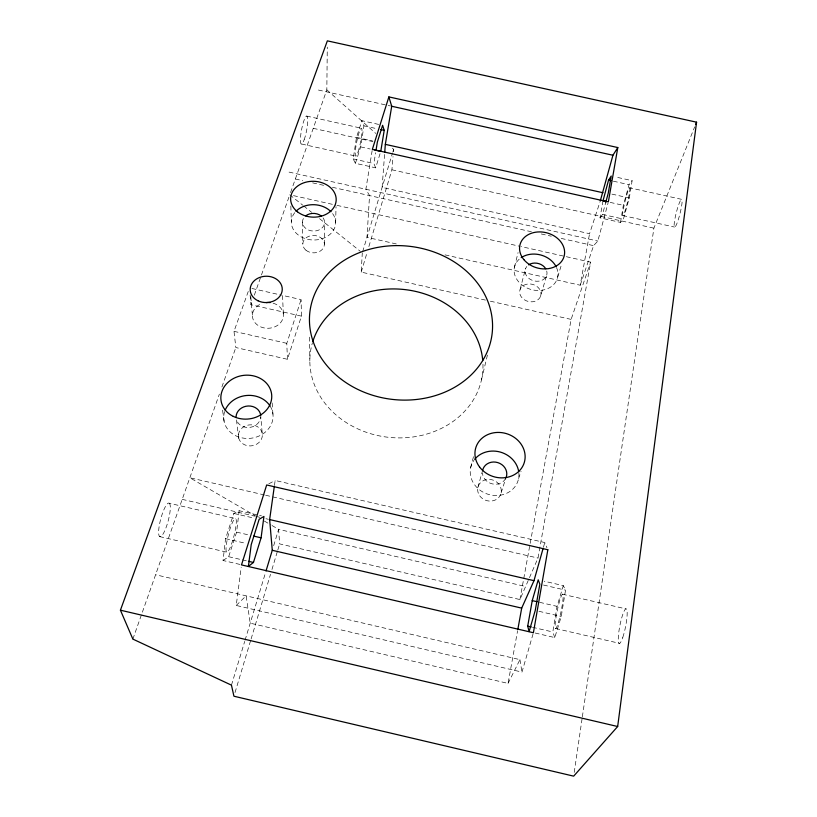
<?xml version="1.0" encoding="UTF-8"?>
<svg xmlns="http://www.w3.org/2000/svg" width="817" height="817" viewBox="0 0 817 817"><rect width="100%" height="100%" fill="white"/><g stroke="black" fill="none" stroke-linecap="round" stroke-linejoin="round"><path stroke-width="0.61" stroke-dasharray="4.08 3.06" d="M324.4 244.222L324.615 222.306M290.566 192.536L326.831 89.839L327.28 47.131M335.664 222.428L336.022 206.64M485.421 300.094L361.206 272.112L362.288 252.902M384.572 154.484L382.121 187.379L589.557 233.693L599.831 202.381M368.886 246.54L391.915 169.793L393.028 156.547M393.437 151.737L393.641 149.327L390.812 146.815M239.943 564.435L223.051 560.503L225.574 538.648L233.795 513.433L239.187 510.717L261.481 515.864M223.051 560.503L228.678 556.714L236.593 532.133L239.187 510.717M533.052 633.931L521.971 672.095L236.225 605.448L241.178 567.376M274.451 485.512L275.155 480.467L544.765 542.549L546.961 547.696M574.228 772.361L582.174 718.072M582.358 716.805L653.896 228.168L694.675 126.89M380.038 153.719L375.667 167.842L355.385 163.318L353.21 158.906L356.498 137.358L361.931 120.712L378.955 124.48M355.385 163.318L360.675 146.897L363.933 125.828L361.931 120.712M372.143 150.624L365.873 189.248L369.539 195.58L366.996 237.359L396.745 244.038M375.667 167.842L373.88 163.512L375.626 152.748M535.206 633.032L554.784 637.577L561.248 616.478L565.527 590.14L563.301 585.626L544.183 581.214M603.017 200.808L600.005 217.833L620.512 222.408L623.412 219.099L629.304 197.99L632.123 180.659L614.915 176.84M554.784 637.577L552.813 631.98L557.041 606.357L563.301 585.626M620.512 222.408L623.33 205.322L629.059 184.683L632.123 180.659M272.041 525.535L278.617 529.355L279.639 543.887L519.918 599.555L538.005 558.072L590.64 262.145L521.021 246.56M236.225 605.448L246.121 595.848L250.216 623.177L508.051 683.4L517.6 630.704M445.091 254.884L580.223 285.215L589.557 233.693M519.918 599.555L571.124 319.396L590.64 262.145M481.458 379.905L487.545 354.598M514.434 267.261L518.06 252.596M470.674 467.579L473.819 455.375M520.133 289.341L525.586 268.527M600.005 217.833L602.517 214.442L605.673 202.698M580.223 285.215L593.581 245.651L597.83 241.066L608.032 203.106M477.853 487.504L482.643 470.326M543.417 547.319L544.765 542.549M540.537 296.357A10.805 8.824 14.6 0 0 527.935 283.999A10.805 8.824 14.6 0 0 522.492 298.307A10.805 8.824 14.6 0 0 540.537 296.357L546.553 275.697M235.02 692.561L250.748 640.16M251.115 638.935L270.498 574.351M271.959 569.48L277.443 551.199M277.811 549.984L279.639 543.887M361.206 272.112L367.058 252.627M231.456 685.157L244.702 641.406M245.069 640.191L265.658 572.155M273.685 545.644L278.617 529.355L525.617 586.504M362.646 251.707L392.558 152.891M392.916 151.707L393.641 149.327M557.715 276.973L561.402 264.882M501.117 492.845L505.866 478.078M248.256 291.455L234.009 331.345L235.827 347.542L287.441 359.286L301.442 316.148L301.105 299.604L282.682 295.427M287.441 359.286L286.787 343.334L301.105 299.604M518.581 478.558L521.062 471.358M132.865 639.098L219.375 394.131M221.907 386.962L235.827 347.542M301.442 316.148L250.952 304.71L252.637 299.931M254.332 295.151L288.922 197.183M508.051 683.4L519.939 659.646L155.587 574.749M268.793 483.838L275.155 480.467M318.456 90.044L390.475 105.985M363.933 125.828L377.056 128.749M613.383 181.2L629.059 184.683M306.63 116.075L361.308 128.208M629.764 187.818A14.338 1.287 -76.3 0 1 625.444 209.663A14.338 1.287 -76.3 0 1 623.647 207.62A14.338 1.287 -76.3 0 1 629.764 187.818L681.756 199.368A14.359 1.91 -75.8 0 1 677.732 221.305A14.359 1.91 -75.8 0 1 674.893 219.017A14.359 1.91 -75.8 0 1 681.756 199.368M356.498 137.358L372.46 140.902M611.933 194.129L629.304 197.99M313.238 128.33L372.899 141.596M360.675 146.897L370.132 149M610.187 202.402L623.33 205.322M301.616 144.027L355.957 156.129M622.789 215.545L674.454 227.055M353.21 158.906L373.88 163.512M602.517 214.442L623.412 219.099M391.915 169.793L653.896 228.168M289.075 172.101L597.83 241.066M295.345 179.005L302.76 180.659M312.656 182.875L323.787 185.357M332.437 187.297L531.346 231.742M541.303 233.968L551.261 236.195M561.218 238.421L593.581 245.651M293.497 195.631L335.767 205.087M337.012 205.373L519.775 246.285M490.384 301.207L571.124 319.396M251.963 288.483L281.457 295.151M234.009 331.345L286.787 343.334M264.442 494.969L189.84 477.761L255.598 515.976M265.688 495.255L538.005 558.072M182.211 499.361L254.863 516.16M256.099 516.446L259.786 517.294M265.944 518.724L268.405 519.295M233.795 513.433L254.312 518.172M543.509 585.043L565.527 590.14M169.364 503.272A17.423 3.84 -75 0 1 164.799 530.652A17.423 3.84 -75 0 1 159.264 525.76A17.423 3.84 -75 0 1 169.364 503.272L235.786 518.642A17.453 2.87 -75.6 0 1 230.813 545.97A17.453 2.87 -75.6 0 1 226.881 541.446A17.453 2.87 -75.6 0 1 235.786 518.642M562.443 594.204L625.802 608.859M236.593 532.133L248.838 534.972M539.68 602.333L557.041 606.357M225.574 538.648L246.325 543.468M538.965 611.31L561.248 616.478M159.672 536.595L226.595 552.129M555.723 628.528L619.562 643.347M228.678 556.714L241.066 559.584M242.302 559.87L247.255 561.024M532.49 627.262L552.813 631.98M264.361 521.072L270.938 524.892M289.769 194.793L302.688 205.138M303.679 205.935L311.624 212.308M319.57 218.67L360.297 251.309M326.831 89.839L375.759 133.406M519.939 659.646L521.971 672.095M222.561 410.134L224.318 422.44M238.717 438.157L236.409 419.56A12.367 10.744 -6.5 0 0 249.736 427.414A12.367 10.744 -6.5 0 0 260.776 416.619L262.369 435.236A12.01 10.529 -7.1 0 1 244.191 444.591A12.01 10.529 -7.1 0 1 244.579 426.311A12.01 10.529 -7.1 0 1 262.369 435.236M250.809 296.673L252.402 315.26M250.125 295.121L250.952 304.71M272.173 402.975L273.082 416.537M282.529 295.57L283.407 315.342M290.852 206.078L291.322 221.948M302.443 222.071L302.811 244.017M309.612 337.155L309.837 360.838M546.747 271.03A11.091 8.956 14.5 0 1 534.206 280.925A11.091 8.956 14.5 0 1 526.802 266.495M505.631 478.517A12.296 10.989 17.9 0 1 492.385 483.899A12.296 10.989 17.9 0 1 482.459 473.206M323.093 217.894A11.091 8.834 2 0 1 320.683 229.066A11.091 8.834 2 0 1 306.406 228.903A11.091 8.834 2 0 1 303.944 217.669M482.959 364.229A86.725 74.316 6.6 0 1 386.86 437.115A86.725 74.316 6.6 0 1 312.431 342.772M556.52 267.557A22.182 17.913 14.5 0 1 547.227 288.83A22.182 17.913 14.5 0 1 519.316 282.57A22.182 17.913 14.5 0 1 519.214 259.193M269.978 405.865A24.745 21.497 -6.5 0 1 250.972 438.249A24.745 21.497 -6.5 0 1 224.757 411.268M518.856 472.788A24.602 21.977 17.9 0 1 488.903 494.53A24.602 21.977 17.9 0 1 473.931 460.277M332.601 213.625A22.182 17.657 2 0 1 327.066 236.491A22.182 17.657 2 0 1 297.807 234.622A22.182 17.657 2 0 1 295.989 211.286M273.113 303.178A15.513 12.898 -2 0 1 280.834 322.358A15.513 12.898 -2 0 1 256.497 324.247A15.513 12.898 -2 0 1 260.429 304.159M304.179 139.697A14.236 2.543 -79.1 0 0 307.233 116.453A14.236 2.543 -79.1 0 0 300.87 134.019A14.236 2.543 -79.1 0 0 304.179 139.697M358.142 151.707A14.257 1.9 -78.6 0 0 361.737 128.555A14.257 1.9 -78.6 0 0 355.946 146.274A14.257 1.9 -78.6 0 0 358.142 151.707M306.028 250.268A10.795 8.701 1.8 0 0 324.053 246.468A10.795 8.701 1.8 0 0 310.746 235.735A10.795 8.701 1.8 0 0 306.028 250.268M479.732 495.848A11.949 10.764 18.2 0 0 500.167 495.49A11.949 10.764 18.2 0 0 488.515 479.354A11.949 10.764 18.2 0 0 479.732 495.848M622.82 637.301A17.606 2.89 -78.8 0 0 626.527 609.094A17.606 2.89 -78.8 0 0 618.837 631.868A17.606 2.89 -78.8 0 0 622.82 637.301M558.389 622.35A17.576 1.951 -78.3 0 0 562.923 594.378A17.576 1.951 -78.3 0 0 556.02 617.305A17.576 1.951 -78.3 0 0 558.389 622.35"/><path stroke-width="1.23" d="M384.766 151.952L385.328 144.364L391.721 106.261L388.872 96.906L617.805 147.55L608.359 201.881L372.348 149.378L388.872 96.906M617.672 726.517L696.574 122.182L327.351 40.85L120.426 610.187L132.865 639.098L231.456 685.157L233.928 696.217L573.667 776.15L617.672 726.517L120.426 610.187M261.083 537.811L263.952 516.436L259.142 519.295L251.217 544.602L248.388 566.395L253.454 562.464L261.083 537.811L253.74 536.105M266.025 570.95L272.275 550.29L269.641 519.571L274.267 486.769M376.014 150.359L377.372 141.995L382.601 125.297L384.215 130.332L380.773 151.359L374.86 150.052M527.711 626.149L532.235 600.607L538.209 579.825L539.833 584.196L535.247 610.442L529.089 631.612L527.711 626.149L531.295 626.976M517.825 629.447L521.695 608.124L533.981 580.683L543.08 548.503M600.219 201.176L612.934 155.24L617.805 147.55M605.673 202.698L608.205 193.302L611.228 176.023L608.553 180.128L603.017 200.808L605.407 201.339M695.624 124.531L696.574 122.182M391.721 106.261L612.934 155.24M380.64 129.546L384.215 130.332M608.553 180.128L610.963 180.669M385.328 144.364L602.987 192.741M269.641 519.571L533.981 580.683M532.235 600.607L537.198 601.761M272.275 550.29L521.695 608.124M248.501 561.31L253.454 562.464M528.63 264.851A11.091 8.956 14.5 0 1 545.736 268.742M236.082 416.772A12.367 10.744 -6.5 0 1 248.194 405.988A12.367 10.744 -6.5 0 1 260.746 415.679M482.643 470.326A12.296 10.989 17.9 0 1 497.87 462.626A12.296 10.989 17.9 0 1 506.04 477.649M305.701 215.872A11.091 8.834 2 0 1 321.326 216.056M312.778 341.618A86.725 74.316 6.6 0 1 404.568 289.555A86.725 74.316 6.6 0 1 482.755 360.614M521.185 257.661A22.182 17.913 14.5 0 1 556.091 266.659M225.165 410.195A24.745 21.497 -6.5 0 1 246.428 395.499A24.745 21.497 -6.5 0 1 269.978 405.865M474.636 459.358A24.602 21.977 17.9 0 1 500.27 452.067A24.602 21.977 17.9 0 1 518.703 471.634M295.989 211.286A22.182 17.657 2 0 1 330.977 211.705M266.168 302.586A15.513 12.898 -2 0 1 270.182 302.596M547.839 549.749L533.399 632.736L241.495 564.915L266.669 484.971L547.839 549.749M297.5 211.817A22.784 17.923 2.2 0 0 335.481 203.984A22.784 17.923 2.2 0 0 307.253 181.864A22.784 17.923 2.2 0 0 297.5 211.817M341.496 379.445A91.749 77.023 6.8 0 0 491.017 340.138A91.749 77.023 6.8 0 0 370.489 249.022A91.749 77.023 6.8 0 0 341.496 379.445M523.891 259.643A22.794 18.188 14.4 0 0 562.709 259.683A22.794 18.188 14.4 0 0 539.659 231.905A22.794 18.188 14.4 0 0 523.891 259.643M479.528 466.926A25.347 22.447 17.5 0 0 522.819 466.098A25.347 22.447 17.5 0 0 497.757 432.428A25.347 22.447 17.5 0 0 479.528 466.926M233.243 416.364A25.49 21.947 -5.9 0 0 271.755 396.807A25.49 21.947 -5.9 0 0 233.907 378.281A25.49 21.947 -5.9 0 0 233.243 416.364M258.049 300.809A16.044 13.174 -1.6 0 0 282.263 289.392A16.044 13.174 -1.6 0 0 258.346 277.994A16.044 13.174 -1.6 0 0 258.049 300.809"/></g></svg>
